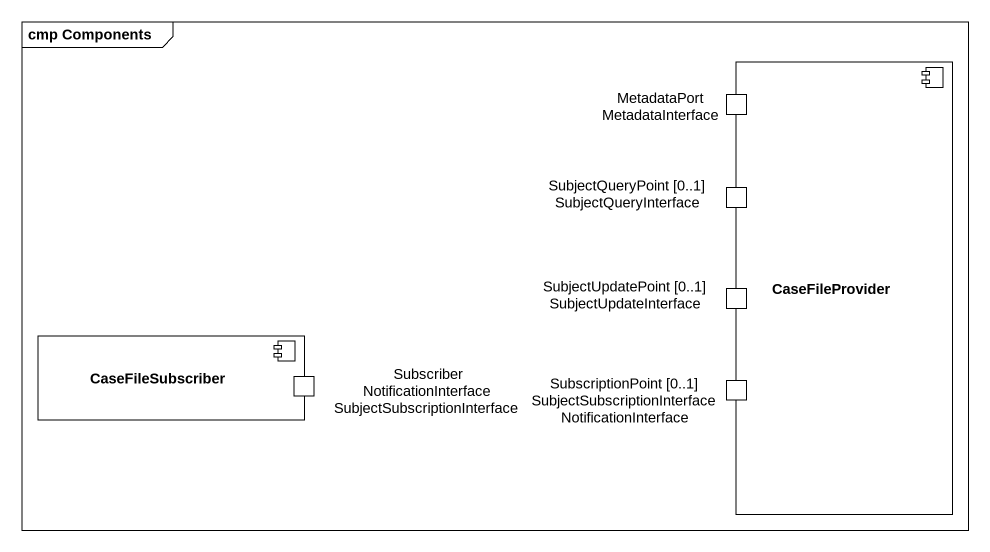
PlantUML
@startuml
mainframe cmp Components
component CaseFileProvider {
  port "MetadataPort MetadataInterface" as MetadataPort
  port "SubjectQueryPoint [0..1] SubjectQueryInterface" as SubjectQueryPoint_0_1
  port "SubjectUpdatePoint [0..1] SubjectUpdateInterface" as SubjectUpdatePoint_0_1
  port "SubscriptionPoint [0..1] SubjectSubscriptionInterface NotificationInterface" as SubscriptionPoint_0_1
}
component CaseFileSubscriber {
  port "Subscriber NotificationInterface SubjectSubscriptionInterface" as Subscriber
}
@enduml
